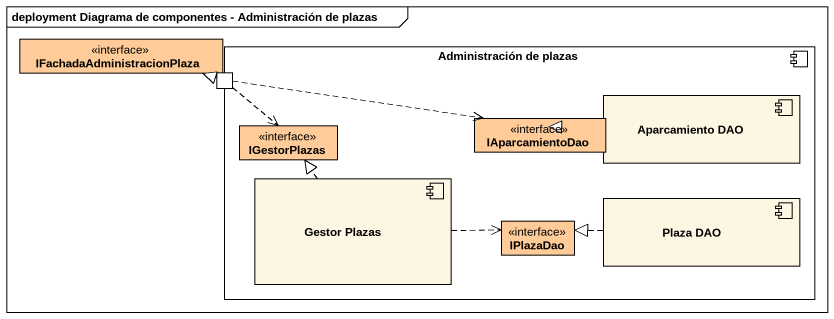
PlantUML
@startuml
mainframe deployment Diagrama de componentes - Administración de plazas
allowmixing
hide circle
hide empty members
interface IFachadaAdministracionPlaza #FFCC99
component "Administración de plazas" as Administración_de_plazas {
  port " " as port1
  interface IGestorPlazas #FFCC99
  interface IAparcamientoDao #FFCC99
  component "Aparcamiento DAO" as Aparcamiento_DAO
  component "Gestor Plazas" as Gestor_Plazas
  interface IPlazaDao #FFCC99
  component "Plaza DAO" as Plaza_DAO
}
port1 .left.|> IFachadaAdministracionPlaza
port1 ..> IGestorPlazas
port1 .right.> IAparcamientoDao
Aparcamiento_DAO .left.|> IAparcamientoDao
Gestor_Plazas .up.|> IGestorPlazas
Gestor_Plazas .right.> IPlazaDao
Plaza_DAO .left.|> IPlazaDao
@enduml
